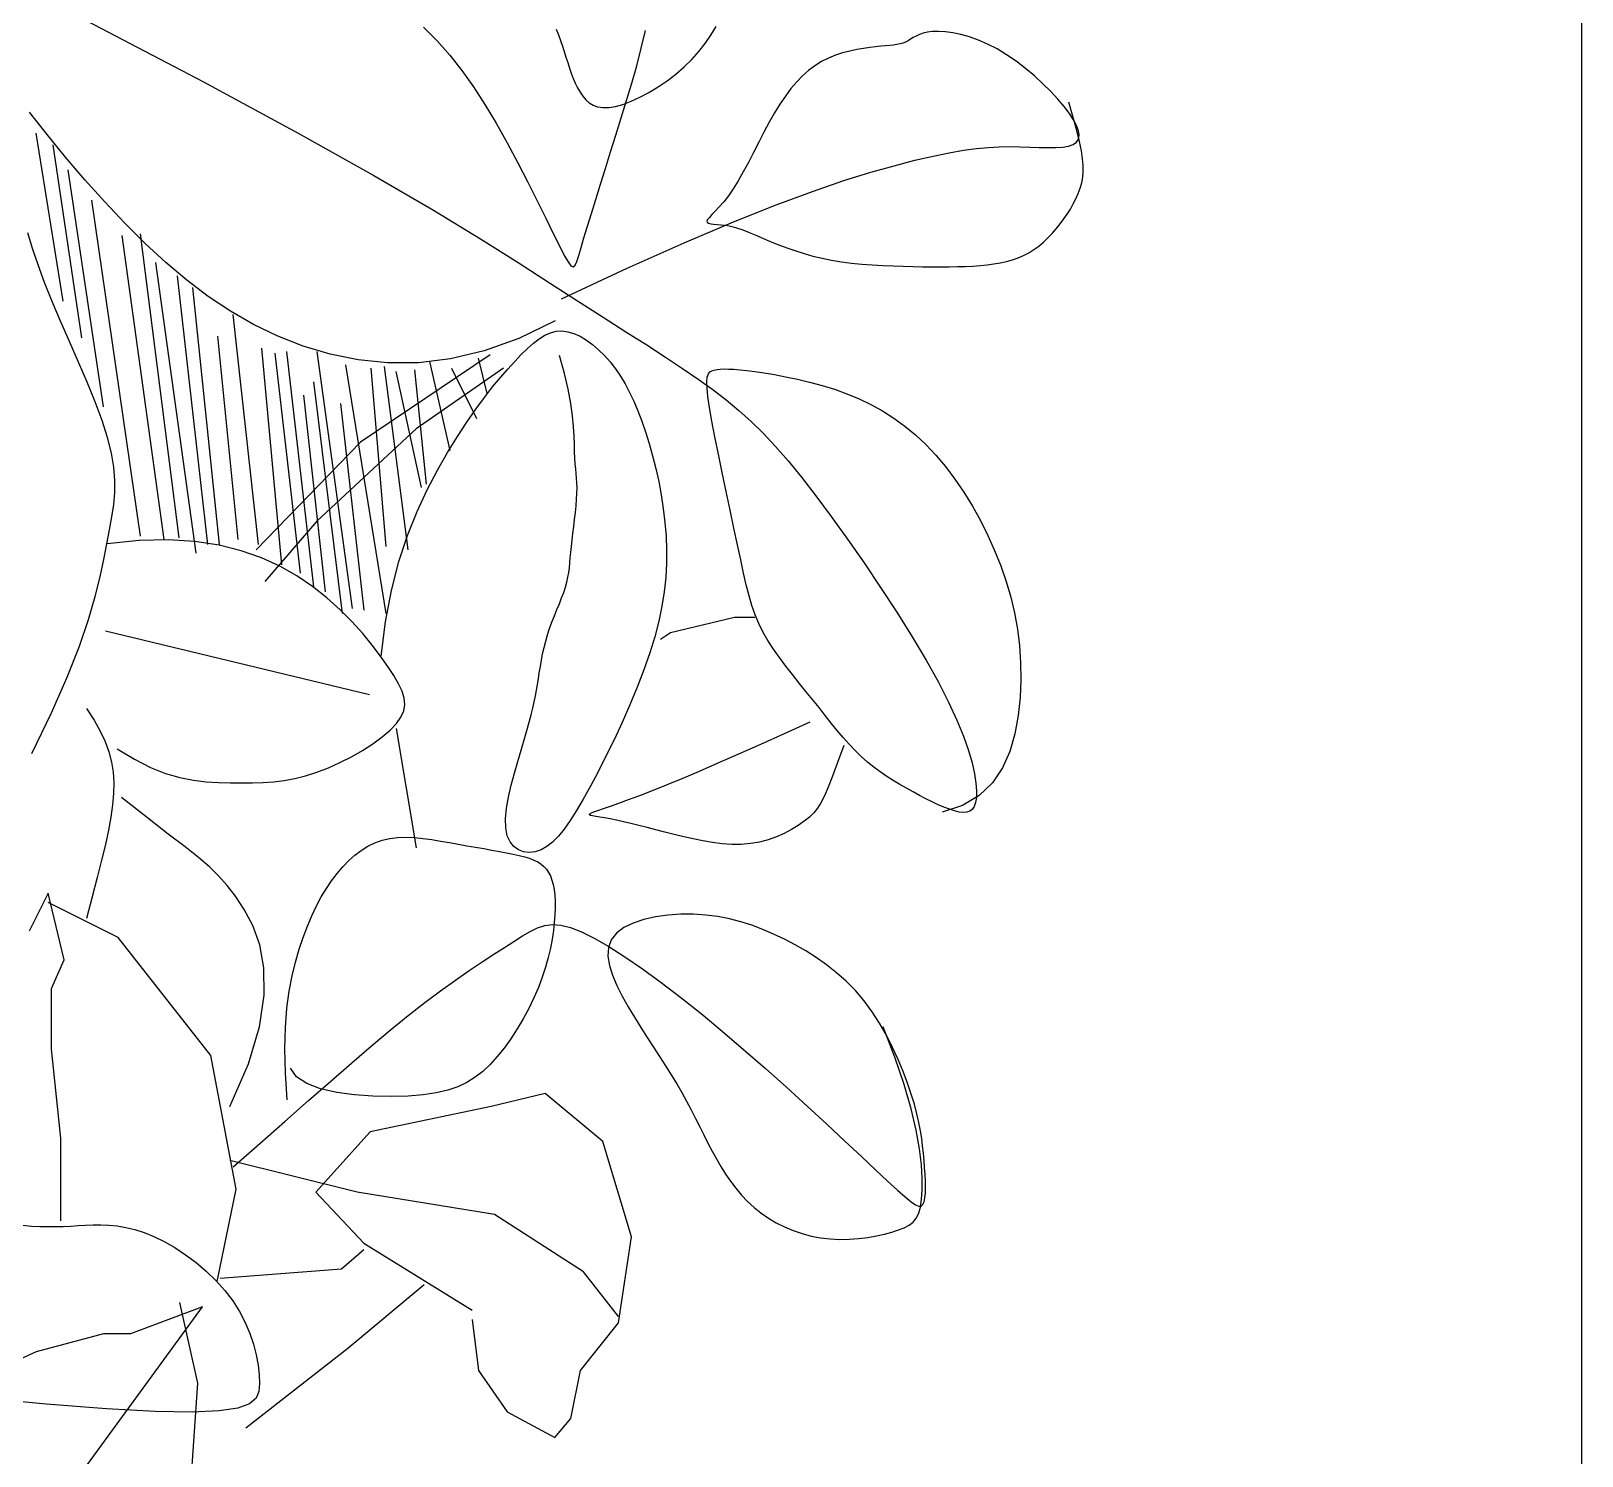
# Model space of a CAD drawing. Header units: metres. Extents: x 10 to 239, y 2 to 253.
# Drawn here: x 101.495 to 105.215, y 57.125 to 60.544 of the extents above; entities that cross this region are included whole.
import ezdxf

# ---------------------------------------------------------------- set-up
doc = ezdxf.new("R2010")
doc.units = ezdxf.units.M
doc.header["$MEASUREMENT"] = 0
doc.layers.add('0marcos', color=10, linetype='Continuous', plot=False)
doc.layers.add('1', color=7, linetype='Continuous')
doc.layers.add('cot200', color=9, linetype='Continuous')
doc.layers.add('bloques ARBOLES', color=7, linetype='Continuous', true_color=0xb8d897)

# ---------------------------------------------------------------- blocks, each defined once
blk = doc.blocks.new('A$C6F4E7DED')
for p, q in [((1111.61, 2071.33), (1034.6, 2176.78)), ((1034.6, 2176.78), (1080.24, 2159.68)), ((1037.46, 2128.33), (1048.86, 2179.63)), ((1080.24, 2159.68), (1097.35, 2159.68)), ((1097.35, 2159.68), (1140.14, 2148.28)), ((1140.14, 2148.28), (1171.51, 2134.03)), ((1043.16, 2048.53), (1037.46, 2128.33)), ((77.6, 1503.98), (82.71, 1505.05)), ((82.71, 1505.05), (87.45, 1505.69)), ((87.45, 1505.69), (91.74, 1505.95)), ((91.74, 1505.95), (95.53, 1505.86)), ((95.53, 1505.86), (98.78, 1505.47)), ((98.78, 1505.47), (101.55, 1504.82)), ((101.55, 1504.82), (103.92, 1503.98)), ((236.15, 1503.6), (232.78, 1509.08)), ((280.26, 1495.31), (277.65, 1506.44)), ((334.19, 1507.33), (332.8, 1503.74)), ((418.44, 1508.56), (409.77, 1499.92)), ((632.3, 1512.96), (557.92, 1473.89)), ((54.64, 1494.81), (60.63, 1497.91)), ((60.63, 1497.91), (66.5, 1500.45)), ((66.5, 1500.45), (72.18, 1502.46)), ((72.18, 1502.46), (77.6, 1503.98)), ((103.92, 1503.98), (105.97, 1503.02)), ((105.97, 1503.02), (107.78, 1501.99)), ((107.78, 1501.99), (109.44, 1500.97)), ((109.44, 1500.97), (111.03, 1500)), ((111.03, 1500), (112.63, 1499.17)), ((112.63, 1499.17), (114.32, 1498.5)), ((114.32, 1498.5), (116.13, 1497.99)), ((116.13, 1497.99), (118.11, 1497.59)), ((118.11, 1497.59), (120.3, 1497.28)), ((120.3, 1497.28), (122.71, 1497.02)), ((122.71, 1497.02), (125.4, 1496.76)), ((125.4, 1496.76), (128.4, 1496.49)), ((128.4, 1496.49), (131.73, 1496.15)), ((131.73, 1496.15), (135.43, 1495.72)), ((135.43, 1495.72), (139.43, 1495.16)), ((139.43, 1495.16), (143.67, 1494.42)), ((239.83, 1498.29), (236.15, 1503.6)), ((243.86, 1493.14), (239.83, 1498.29)), ((283.16, 1484.18), (280.26, 1495.31)), ((330.31, 1496.66), (329.16, 1493.14)), ((331.52, 1500.19), (330.31, 1496.66)), ((332.8, 1503.74), (331.52, 1500.19)), ((409.77, 1499.92), (401.68, 1490.81)), ((36.66, 1482.47), (42.57, 1486.99)), ((42.57, 1486.99), (48.59, 1491.14)), ((48.59, 1491.14), (54.64, 1494.81)), ((143.67, 1494.42), (148.08, 1493.47)), ((148.08, 1493.47), (152.57, 1492.27)), ((152.57, 1492.27), (157.09, 1490.78)), ((157.09, 1490.78), (161.57, 1488.96)), ((161.57, 1488.96), (165.92, 1486.78)), ((165.92, 1486.78), (170.11, 1484.18)), ((248.26, 1488.18), (243.86, 1493.14)), ((253.07, 1483.43), (248.26, 1488.18)), ((326.93, 1486.14), (325.8, 1482.71)), ((328.04, 1489.63), (326.93, 1486.14)), ((329.16, 1493.14), (328.04, 1489.63)), ((401.68, 1490.81), (394.01, 1481.13)), ((25.57, 1472.77), (30.97, 1477.69)), ((30.97, 1477.69), (36.66, 1482.47)), ((170.11, 1484.18), (174.12, 1481.18)), ((174.12, 1481.18), (177.98, 1477.76)), ((177.98, 1477.76), (181.72, 1473.92)), ((258.3, 1478.9), (253.07, 1483.43)), ((263.84, 1474.65), (258.3, 1478.9)), ((286.27, 1473.09), (283.16, 1484.18)), ((323.41, 1476.13), (322.09, 1473.03)), ((324.64, 1479.37), (323.41, 1476.13)), ((325.8, 1482.71), (324.64, 1479.37)), ((394.01, 1481.13), (386.64, 1470.78)), ((16.03, 1462.97), (20.56, 1467.83)), ((20.56, 1467.83), (25.57, 1472.77)), ((181.72, 1473.92), (185.34, 1469.66)), ((185.34, 1469.66), (188.88, 1464.97)), ((269.57, 1470.74), (263.84, 1474.65)), ((275.36, 1467.23), (269.57, 1470.74)), ((281.09, 1464.17), (275.36, 1467.23)), ((289.55, 1462.05), (286.27, 1473.09)), ((319.11, 1467.35), (317.38, 1464.83)), ((320.67, 1470.09), (319.11, 1467.35)), ((322.09, 1473.03), (320.67, 1470.09)), ((386.64, 1470.78), (379.44, 1459.65)), ((557.92, 1473.89), (497.77, 1441.37)), ((6.32, 1451.25), (9.06, 1460.99)), ((8.76, 1453.95), (12.07, 1458.31)), ((12.07, 1458.31), (16.03, 1462.97)), ((188.88, 1464.97), (192.34, 1459.85)), ((192.34, 1459.85), (195.76, 1454.29)), ((286.63, 1461.62), (281.09, 1464.17)), ((291.86, 1459.65), (286.63, 1461.62)), ((292.91, 1451.08), (289.55, 1462.05)), ((296.65, 1458.31), (291.86, 1459.65)), ((300.9, 1457.64), (296.65, 1458.31)), ((304.63, 1457.6), (300.9, 1457.64)), ((307.91, 1458.14), (304.63, 1457.6)), ((310.77, 1459.19), (307.91, 1458.14)), ((313.27, 1460.69), (310.77, 1459.19)), ((315.46, 1462.6), (313.27, 1460.69)), ((317.38, 1464.83), (315.46, 1462.6)), ((379.44, 1459.65), (372.31, 1447.72)), ((3.06, 1442.99), (4.23, 1446.26)), ((4.11, 1443.01), (6.32, 1451.25)), ((4.23, 1446.26), (6.14, 1449.93)), ((6.14, 1449.93), (8.76, 1453.95)), ((195.76, 1454.29), (199.13, 1448.32)), ((199.13, 1448.32), (202.48, 1442.05)), ((296.31, 1440.23), (292.91, 1451.08)), ((372.31, 1447.72), (365.31, 1435.26)), ((657.06, 1440.52), (668.24, 1454.76)), ((1.18, 1430.18), (2.41, 1436.05)), ((2.41, 1436.05), (4.11, 1443.01)), ((2.67, 1440.12), (3.06, 1442.99)), ((3.07, 1437.68), (2.67, 1440.12)), ((4.3, 1435.7), (3.07, 1437.68)), ((202.48, 1442.05), (205.8, 1435.62)), ((299.68, 1429.51), (296.31, 1440.23)), ((497.77, 1441.37), (449.81, 1414.52)), ((645.28, 1426.14), (657.06, 1440.52)), ((664.07, 1441.51), (647.01, 1334.95)), ((0.39, 1425.18), (1.18, 1430.18)), ((6.37, 1434.2), (4.3, 1435.7)), ((9.31, 1433.18), (6.37, 1434.2)), ((13.04, 1432.57), (9.31, 1433.18)), ((17.45, 1432.3), (13.04, 1432.57)), ((22.46, 1432.27), (17.45, 1432.3)), ((27.98, 1432.4), (22.46, 1432.27)), ((33.9, 1432.6), (27.98, 1432.4)), ((40.14, 1432.78), (33.9, 1432.6)), ((46.6, 1432.86), (40.14, 1432.78)), ((53.23, 1432.75), (46.6, 1432.86)), ((60.18, 1432.39), (53.23, 1432.75)), ((67.66, 1431.69), (60.18, 1432.39)), ((75.86, 1430.6), (67.66, 1431.69)), ((84.98, 1429.03), (75.86, 1430.6)), ((95.22, 1426.92), (84.98, 1429.03)), ((106.77, 1424.2), (95.22, 1426.92)), ((205.8, 1435.62), (209.08, 1429.17)), ((209.08, 1429.17), (212.33, 1422.85)), ((302.97, 1419.05), (299.68, 1429.51)), ((365.31, 1435.26), (358.56, 1422.66)), ((633.04, 1411.83), (645.28, 1426.14)), ((653.41, 1434.05), (635.28, 1311.51)), ((0, 1420.86), (0.39, 1425.18)), ((0, 1417.02), (0, 1420.86)), ((0.34, 1413.43), (0, 1417.02)), ((119.84, 1420.8), (106.77, 1424.2)), ((134.67, 1416.6), (119.84, 1420.8)), ((151.74, 1411.29), (134.67, 1416.6)), ((212.33, 1422.85), (215.55, 1416.8)), ((215.55, 1416.8), (218.74, 1411.16)), ((306.14, 1408.97), (302.97, 1419.05)), ((358.56, 1422.66), (352.16, 1410.25)), ((643.81, 1418.07), (621.41, 1267.82)), ((1, 1409.95), (0.34, 1413.43)), ((1.94, 1406.52), (1, 1409.95)), ((3.16, 1403.15), (1.94, 1406.52)), ((171.59, 1404.52), (151.74, 1411.29)), ((218.74, 1411.16), (221.9, 1406.07)), ((309.13, 1399.41), (306.14, 1408.97)), ((352.16, 1410.25), (346.22, 1398.41)), ((449.81, 1414.52), (411.96, 1392.48)), ((620.47, 1397.81), (633.04, 1411.83)), ((4.61, 1399.83), (3.16, 1403.15)), ((6.29, 1396.55), (4.61, 1399.83)), ((8.16, 1393.32), (6.29, 1396.55)), ((194.73, 1395.94), (171.59, 1404.52)), ((221.9, 1406.07), (225.01, 1401.63)), ((225.01, 1401.63), (228.01, 1397.83)), ((228.01, 1397.83), (230.8, 1394.63)), ((311.91, 1390.49), (309.13, 1399.41)), ((346.22, 1398.41), (340.84, 1387.5)), ((628.88, 1398.89), (597.95, 1185.77)), ((607.7, 1384.3), (620.47, 1397.81)), ((10.21, 1390.13), (8.16, 1393.32)), ((12.41, 1386.98), (10.21, 1390.13)), ((14.73, 1383.86), (12.41, 1386.98)), ((221.7, 1385.19), (194.73, 1395.94)), ((230.8, 1394.63), (233.3, 1391.96)), ((233.3, 1391.96), (235.42, 1389.78)), ((235.42, 1389.78), (237.08, 1388.03)), ((237.08, 1388.03), (238.19, 1386.67)), ((314.41, 1382.35), (311.91, 1390.49)), ((340.84, 1387.5), (336.12, 1377.87)), ((411.96, 1392.48), (382.14, 1374.37)), ((17.18, 1380.8), (14.73, 1383.86)), ((19.76, 1377.84), (17.18, 1380.8)), ((22.46, 1375), (19.76, 1377.84)), ((210.79, 1378), (207.61, 1376.64)), ((213.77, 1379.23), (210.79, 1378)), ((216.59, 1380.32), (213.77, 1379.23)), ((219.3, 1381.26), (216.59, 1380.32)), ((221.95, 1382.03), (219.3, 1381.26)), ((253.02, 1371.92), (221.7, 1385.19)), ((224.58, 1382.62), (221.95, 1382.03)), ((227.22, 1383.04), (224.58, 1382.62)), ((229.8, 1383.33), (227.22, 1383.04)), ((232.22, 1383.55), (229.8, 1383.33)), ((234.39, 1383.75), (232.22, 1383.55)), ((236.21, 1384.01), (234.39, 1383.75)), ((237.59, 1384.37), (236.21, 1384.01)), ((238.44, 1384.89), (237.59, 1384.37)), ((238.19, 1386.67), (238.66, 1385.64)), ((238.66, 1385.64), (238.44, 1384.89)), ((316.6, 1375.1), (314.41, 1382.35)), ((336.12, 1377.87), (332.18, 1369.9)), ((597.95, 1377.57), (573.42, 1184.7)), ((594.83, 1371.48), (607.7, 1384.3)), ((666.21, 1368.32), (669.34, 1378.2)), ((25.29, 1372.32), (22.46, 1375)), ((28.24, 1369.83), (25.29, 1372.32)), ((31.32, 1367.56), (28.24, 1369.83)), ((34.53, 1365.54), (31.32, 1367.56)), ((187.27, 1368.44), (182.26, 1366.72)), ((191.98, 1370.18), (187.27, 1368.44)), ((196.38, 1371.91), (191.98, 1370.18)), ((200.45, 1373.58), (196.38, 1371.91)), ((204.18, 1375.16), (200.45, 1373.58)), ((207.61, 1376.64), (204.18, 1375.16)), ((289.22, 1355.77), (253.02, 1371.92)), ((318.44, 1368.89), (316.6, 1375.1)), ((319.89, 1363.84), (318.44, 1368.89)), ((332.18, 1369.9), (329.07, 1363.85)), ((382.14, 1374.37), (358.31, 1359.31)), ((581.8, 1359.44), (594.83, 1371.48)), ((609.68, 1376.51), (583.02, 1183.64)), ((662.69, 1357.85), (666.21, 1368.32)), ((37.86, 1363.8), (34.53, 1365.54)), ((41.33, 1362.31), (37.86, 1363.8)), ((44.93, 1361.06), (41.33, 1362.31)), ((48.69, 1360.02), (44.93, 1361.06)), ((52.6, 1359.17), (48.69, 1360.02)), ((56.68, 1358.48), (52.6, 1359.17)), ((60.93, 1357.93), (56.68, 1358.48)), ((65.37, 1357.51), (60.93, 1357.93)), ((69.99, 1357.17), (65.37, 1357.51)), ((127.16, 1357.46), (120.62, 1357.18)), ((133.75, 1357.84), (127.16, 1357.46)), ((140.34, 1358.35), (133.75, 1357.84)), ((146.87, 1359), (140.34, 1358.35)), ((153.3, 1359.83), (146.87, 1359)), ((159.56, 1360.85), (153.3, 1359.83)), ((165.6, 1362.09), (159.56, 1360.85)), ((171.41, 1363.5), (165.6, 1362.09)), ((176.97, 1365.06), (171.41, 1363.5)), ((182.26, 1366.72), (176.97, 1365.06)), ((321.1, 1360.05), (319.89, 1363.84)), ((322.22, 1357.64), (321.1, 1360.05)), ((323.42, 1356.71), (322.22, 1357.64)), ((324.85, 1357.36), (323.42, 1356.71)), ((326.68, 1359.71), (324.85, 1357.36)), ((329.07, 1363.85), (326.68, 1359.71)), ((358.31, 1359.31), (338.38, 1346.45)), ((588.35, 1359.46), (562.75, 1175.11)), ((568.51, 1348.23), (581.8, 1359.44)), ((658.58, 1346.68), (662.69, 1357.85)), ((74.8, 1356.93), (69.99, 1357.17)), ((79.81, 1356.76), (74.8, 1356.93)), ((85.02, 1356.67), (79.81, 1356.76)), ((90.43, 1356.64), (85.02, 1356.67)), ((96.05, 1356.66), (90.43, 1356.64)), ((101.89, 1356.73), (96.05, 1356.66)), ((107.94, 1356.84), (101.89, 1356.73)), ((114.2, 1356.98), (107.94, 1356.84)), ((120.62, 1357.18), (114.2, 1356.98)), ((330.84, 1336.41), (289.22, 1355.77)), ((554.85, 1337.89), (568.51, 1348.23)), ((574.48, 1350.93), (555.29, 1180.44)), ((338.38, 1346.45), (320.61, 1335.03)), ((540.73, 1328.49), (554.85, 1337.89)), ((564.89, 1343.48), (547.82, 1180.44)), ((653.78, 1334.72), (658.58, 1346.68)), ((320.61, 1335.03), (304.52, 1324.77)), ((526.04, 1320.08), (540.73, 1328.49)), ((648.46, 1322.16), (653.78, 1334.72)), ((304.52, 1324.77), (289.97, 1315.51)), ((334.86, 1322.34), (357.81, 1311.23)), ((510.69, 1312.71), (526.04, 1320.08)), ((539.29, 1326.43), (523.29, 1180.44)), ((642.85, 1309.26), (648.46, 1322.16)), ((289.97, 1315.51), (276.81, 1307.1)), ((315.08, 1310.22), (311.17, 1307.36)), ((319.03, 1312.57), (315.08, 1310.22)), ((322.96, 1314.36), (319.03, 1312.57)), ((326.84, 1315.52), (322.96, 1314.36)), ((330.64, 1316.01), (326.84, 1315.52)), ((334.31, 1315.79), (330.64, 1316.01)), ((337.9, 1314.86), (334.31, 1315.79)), ((341.46, 1313.28), (337.9, 1314.86)), ((345.04, 1311.06), (341.46, 1313.28)), ((348.68, 1308.26), (345.04, 1311.06)), ((352.43, 1304.9), (348.68, 1308.26)), ((357.81, 1311.23), (379.92, 1303.3)), ((494.58, 1306.43), (510.69, 1312.71)), ((548.89, 1312.57), (536.09, 1183.64)), ((637.19, 1296.27), (642.85, 1309.26)), ((264.88, 1299.39), (254.03, 1292.2)), ((276.81, 1307.1), (264.88, 1299.39)), ((303.62, 1300.35), (300.06, 1296.3)), ((307.34, 1304.05), (303.62, 1300.35)), ((311.17, 1307.36), (307.34, 1304.05)), ((328.91, 1289.06), (332.06, 1300.39)), ((356.36, 1301.02), (352.43, 1304.9)), ((360.5, 1296.66), (356.36, 1301.02)), ((376.11, 1300.85), (458.23, 1245.44)), ((383.58, 1298.72), (378.25, 1276.34)), ((379.92, 1303.3), (401.17, 1298.28)), ((401.17, 1298.28), (421.57, 1295.86)), ((459.79, 1297.69), (477.62, 1301.34)), ((485.96, 1302.98), (463.57, 1139.95)), ((477.62, 1301.34), (494.58, 1306.43)), ((505.16, 1302.98), (488.1, 1153.8)), ((512.63, 1301.92), (496.63, 1162.33)), ((521.16, 1305.11), (508.36, 1167.65)), ((202.27, 1289.34), (195.75, 1288.28)), ((208.16, 1290.19), (202.27, 1289.34)), ((213.32, 1290.85), (208.16, 1290.19)), ((217.8, 1291.34), (213.32, 1290.85)), ((221.66, 1291.66), (217.8, 1291.34)), ((224.96, 1291.82), (221.66, 1291.66)), ((227.77, 1291.85), (224.96, 1291.82)), ((230.17, 1291.75), (227.77, 1291.85)), ((232.21, 1291.52), (230.17, 1291.75)), ((233.97, 1291.2), (232.21, 1291.52)), ((235.49, 1290.74), (233.97, 1291.2)), ((236.75, 1289.98), (235.49, 1290.74)), ((237.72, 1288.71), (236.75, 1289.98)), ((238.37, 1286.72), (237.72, 1288.71)), ((254.03, 1292.2), (244.11, 1285.39)), ((296.7, 1291.96), (293.51, 1287.32)), ((300.06, 1296.3), (296.7, 1291.96)), ((326.59, 1278.98), (328.91, 1289.06)), ((364.9, 1291.82), (360.5, 1296.66)), ((369.56, 1286.46), (364.9, 1291.82)), ((367.58, 1292.33), (423.04, 1253.97)), ((400.64, 1292.33), (384.65, 1260.36)), ((414.51, 1296.59), (401.71, 1240.11)), ((424.11, 1291.26), (416.64, 1218.8)), ((435.84, 1290.2), (419.84, 1216.67)), ((421.57, 1295.86), (441.11, 1295.76)), ((443.3, 1293.39), (428.37, 1177.25)), ((441.11, 1295.76), (459.79, 1297.69)), ((467.83, 1294.46), (442.24, 1136.75)), ((451.84, 1292.33), (442.24, 1179.38)), ((631.7, 1283.43), (637.19, 1296.27)), ((157.7, 1278.96), (149.83, 1276.13)), ((165.64, 1281.43), (157.7, 1278.96)), ((173.53, 1283.58), (165.64, 1281.43)), ((181.26, 1285.42), (173.53, 1283.58)), ((188.7, 1286.98), (181.26, 1285.42)), ((195.75, 1288.28), (188.7, 1286.98)), ((234.97, 1278.81), (226.46, 1272.27)), ((244.11, 1285.39), (234.97, 1278.81)), ((238, 1274.36), (238.54, 1279.75)), ((238.65, 1283.8), (238.37, 1286.72)), ((238.54, 1279.75), (238.65, 1283.8)), ((290.5, 1282.35), (287.64, 1277.03)), ((293.51, 1287.32), (290.5, 1282.35)), ((324.95, 1270.06), (326.59, 1278.98)), ((374.49, 1280.5), (369.56, 1286.46)), ((379.69, 1273.85), (374.49, 1280.5)), ((488.1, 1283.8), (469.97, 1136.75)), ((626.62, 1271), (631.7, 1283.43)), ((134.63, 1269.3), (127.3, 1265.25)), ((142.14, 1272.92), (134.63, 1269.3)), ((149.83, 1276.13), (142.14, 1272.92)), ((226.46, 1272.27), (218.4, 1265.6)), ((236.98, 1267.42), (238, 1274.36)), ((284.93, 1271.35), (282.34, 1265.28)), ((287.64, 1277.03), (284.93, 1271.35)), ((323.87, 1262.19), (324.95, 1270.06)), ((385.14, 1266.44), (379.69, 1273.85)), ((471.03, 1269.95), (456.1, 1138.88)), ((494.5, 1275.28), (480.63, 1150.61)), ((622.2, 1259.22), (626.62, 1271)), ((120.17, 1260.72), (113.23, 1255.69)), ((127.3, 1265.25), (120.17, 1260.72)), ((218.4, 1265.6), (210.61, 1258.6)), ((235.49, 1258.81), (236.98, 1267.42)), ((282.34, 1265.28), (279.87, 1258.81)), ((323.22, 1255.29), (323.87, 1262.19)), ((390.86, 1258.18), (385.14, 1266.44)), ((618.65, 1248.35), (622.2, 1259.22)), ((106.47, 1250.13), (99.9, 1244)), ((113.23, 1255.69), (106.47, 1250.13)), ((202.92, 1251.05), (195.15, 1242.77)), ((210.61, 1258.6), (202.92, 1251.05)), ((233.6, 1248.82), (235.49, 1258.81)), ((277.49, 1251.9), (275.2, 1244.56)), ((279.87, 1258.81), (277.49, 1251.9)), ((322.69, 1243.98), (322.87, 1249.25)), ((322.87, 1249.25), (323.22, 1255.29)), ((396.83, 1249.01), (390.86, 1258.18)), ((403.07, 1238.85), (396.83, 1249.01)), ((423.04, 1253.97), (485.96, 1195.36)), ((99.9, 1244), (93.52, 1237.28)), ((195.15, 1242.77), (187.13, 1233.55)), ((231.39, 1237.81), (233.6, 1248.82)), ((275.2, 1244.56), (273.04, 1236.83)), ((322.34, 1235.35), (322.55, 1239.38)), ((322.55, 1239.38), (322.69, 1243.98)), ((458.23, 1245.44), (524.36, 1177.25)), ((616.15, 1238.56), (618.65, 1248.35)), ((87.34, 1229.94), (81.38, 1222.05)), ((93.52, 1237.28), (87.34, 1229.94)), ((187.13, 1233.55), (178.67, 1223.19)), ((228.98, 1226.14), (231.39, 1237.81)), ((273.04, 1236.83), (271.02, 1228.78)), ((321.78, 1228.53), (322.08, 1231.78)), ((322.08, 1231.78), (322.34, 1235.35)), ((409.53, 1227.6), (403.07, 1238.85)), ((613.99, 1221.42), (614.64, 1229.66)), ((614.64, 1229.66), (616.15, 1238.56)), ((81.38, 1222.05), (75.68, 1213.67)), ((178.67, 1223.19), (169.61, 1211.49)), ((226.46, 1214.19), (228.98, 1226.14)), ((269.2, 1220.47), (267.6, 1211.95)), ((271.02, 1228.78), (269.2, 1220.47)), ((320.98, 1216.43), (321.06, 1219.56)), ((321.06, 1219.56), (321.24, 1222.55)), ((321.24, 1222.55), (321.49, 1225.5)), ((321.49, 1225.5), (321.78, 1228.53)), ((416.05, 1215.18), (409.53, 1227.6)), ((614.07, 1213.56), (613.99, 1221.42)), ((75.68, 1213.67), (70.27, 1204.88)), ((169.61, 1211.49), (159.84, 1198.35)), ((223.93, 1202.33), (226.46, 1214.19)), ((267.6, 1211.95), (266.27, 1203.3)), ((321.04, 1213.01), (320.98, 1216.43)), ((321.25, 1209.23), (321.04, 1213.01)), ((422.43, 1201.46), (416.05, 1215.18)), ((614.75, 1205.83), (614.07, 1213.56)), ((70.27, 1204.88), (65.19, 1195.74)), ((221.48, 1190.93), (223.93, 1202.33)), ((266.27, 1203.3), (265.22, 1194.58)), ((321.59, 1205.14), (321.25, 1209.23)), ((322.04, 1200.83), (321.59, 1205.14)), ((322.55, 1196.4), (322.04, 1200.83)), ((428.46, 1186.34), (422.43, 1201.46)), ((615.91, 1197.99), (614.75, 1205.83)), ((65.19, 1195.74), (60.48, 1186.32)), ((159.84, 1198.35), (149.54, 1184.02)), ((219.22, 1180.35), (221.48, 1190.93)), ((265.22, 1194.58), (264.51, 1185.84)), ((323.09, 1191.94), (322.55, 1196.4)), ((323.64, 1187.53), (323.09, 1191.94)), ((485.96, 1195.36), (519.03, 1157)), ((617.41, 1189.76), (615.91, 1197.99)), ((60.48, 1186.32), (56.17, 1176.7)), ((149.54, 1184.02), (139, 1168.88)), ((217.21, 1170.87), (219.22, 1180.35)), ((264.51, 1185.84), (264.17, 1177.13)), ((324.15, 1183.28), (323.64, 1187.53)), ((324.59, 1179.27), (324.15, 1183.28)), ((433.94, 1169.7), (428.46, 1186.34)), ((547.92, 1180.09), (563.3, 1182.4)), ((563.3, 1182.4), (580.18, 1183.42)), ((580.18, 1183.42), (598.68, 1183.01)), ((598.68, 1183.01), (618.95, 1181.04)), ((619.12, 1180.9), (617.41, 1189.76)), ((621.01, 1171.13), (619.12, 1180.9)), ((56.17, 1176.7), (52.29, 1166.95)), ((215.39, 1162.43), (217.21, 1170.87)), ((264.17, 1177.13), (264.22, 1168.4)), ((324.95, 1175.56), (324.59, 1179.27)), ((325.25, 1172.12), (324.95, 1175.56)), ((325.54, 1168.89), (325.25, 1172.12)), ((509.38, 1166.75), (521.09, 1172.13)), ((521.09, 1172.13), (533.89, 1176.62)), ((533.89, 1176.62), (547.92, 1180.09)), ((623.34, 1160.12), (621.01, 1171.13)), ((52.29, 1166.95), (48.89, 1157.12)), ((139, 1168.88), (128.47, 1153.26)), ((213.66, 1154.88), (215.39, 1162.43)), ((264.22, 1168.4), (264.71, 1159.58)), ((325.86, 1165.79), (325.54, 1168.89)), ((326.26, 1162.77), (325.86, 1165.79)), ((326.77, 1159.76), (326.26, 1162.77)), ((438.68, 1151.45), (433.94, 1169.7)), ((488.69, 1153.88), (498.61, 1160.62)), ((498.61, 1160.62), (509.38, 1166.75)), ((48.89, 1157.12), (45.98, 1147.19)), ((128.47, 1153.26), (118.22, 1137.54)), ((211.93, 1148.07), (213.66, 1154.88)), ((264.71, 1159.58), (265.67, 1150.61)), ((327.44, 1156.7), (326.77, 1159.76)), ((328.33, 1153.51), (327.44, 1156.7)), ((329.44, 1150.16), (328.33, 1153.51)), ((442.47, 1131.47), (438.68, 1151.45)), ((479.57, 1146.68), (488.69, 1153.88)), ((626.48, 1147.5), (623.34, 1160.12)), ((45.98, 1147.19), (43.58, 1137.12)), ((208.09, 1136.03), (210.11, 1141.84)), ((210.11, 1141.84), (211.93, 1148.07)), ((265.67, 1150.61), (267.12, 1141.41)), ((267.12, 1141.41), (269.11, 1131.92)), ((330.75, 1146.65), (329.44, 1150.16)), ((332.21, 1142.99), (330.75, 1146.65)), ((333.75, 1139.22), (332.21, 1142.99)), ((471.24, 1139.21), (479.57, 1146.68)), ((630.77, 1132.93), (626.48, 1147.5)), ((43.58, 1137.12), (41.72, 1126.89)), ((118.22, 1137.54), (108.52, 1122.06)), ((205.8, 1130.5), (208.09, 1136.03)), ((208.34, 1134.16), (221.14, 1134.16)), ((221.14, 1134.16), (261.67, 1124.57)), ((269.11, 1131.92), (271.67, 1122.06)), ((335.32, 1135.34), (333.75, 1139.22)), ((336.88, 1131.39), (335.32, 1135.34)), ((338.35, 1127.37), (336.88, 1131.39)), ((445.11, 1109.65), (442.47, 1131.47)), ((456.9, 1124.04), (463.68, 1131.6)), ((463.68, 1131.6), (471.24, 1139.21)), ((636.58, 1116.03), (630.77, 1132.93)), ((41.72, 1126.89), (40.41, 1116.45)), ((108.52, 1122.06), (99.64, 1107.18)), ((200.02, 1119.67), (203.13, 1125.09)), ((203.13, 1125.09), (205.8, 1130.5)), ((261.67, 1124.57), (268.07, 1120.3)), ((271.67, 1122.06), (274.82, 1111.78)), ((339.7, 1123.32), (338.35, 1127.37)), ((340.88, 1119.25), (339.7, 1123.32)), ((450.87, 1116.69), (456.9, 1124.04)), ((452.58, 1085.14), (620.02, 1125.63)), ((40.41, 1116.45), (39.69, 1105.77)), ((192.69, 1108.82), (196.51, 1114.25)), ((196.51, 1114.25), (200.02, 1119.67)), ((274.82, 1111.78), (278.59, 1101.04)), ((341.9, 1115.19), (340.88, 1119.25)), ((342.79, 1111.14), (341.9, 1115.19)), ((445.58, 1109.7), (450.87, 1116.69)), ((644.26, 1096.47), (636.58, 1116.03)), ((39.69, 1105.77), (39.56, 1094.82)), ((99.64, 1107.18), (91.85, 1093.27)), ((184.42, 1098.02), (188.63, 1103.4)), ((188.63, 1103.4), (192.69, 1108.82)), ((343.57, 1107.12), (342.79, 1111.14)), ((344.26, 1103.15), (343.57, 1107.12)), ((344.9, 1099.25), (344.26, 1103.15)), ((437.19, 1097.46), (441.02, 1103.25)), ((441.02, 1103.25), (445.58, 1109.7)), ((39.56, 1094.82), (40.06, 1083.56)), ((91.85, 1093.27), (85.34, 1080.61)), ((175.84, 1087.41), (180.13, 1092.69)), ((180.13, 1092.69), (184.42, 1098.02)), ((278.59, 1101.04), (282.86, 1089.98)), ((345.51, 1095.43), (344.9, 1099.25)), ((346.1, 1091.71), (345.51, 1095.43)), ((346.72, 1088.09), (346.1, 1091.71)), ((431.92, 1087.51), (434.14, 1092.25)), ((434.14, 1092.25), (437.19, 1097.46)), ((654.17, 1073.88), (644.26, 1096.47)), ((40.06, 1083.56), (41.24, 1072.02)), ((167.55, 1077.12), (171.62, 1082.22)), ((171.62, 1082.22), (175.84, 1087.41)), ((282.86, 1089.98), (287.53, 1078.79)), ((347.38, 1084.47), (346.72, 1088.09)), ((348.14, 1080.75), (347.38, 1084.47)), ((430.24, 1079.02), (430.6, 1083.14)), ((430.6, 1083.14), (431.92, 1087.51)), ((41.24, 1072.02), (43.33, 1060.48)), ((85.34, 1080.61), (80.06, 1069.21)), ((159.74, 1067.3), (163.6, 1072.14)), ((163.6, 1072.14), (167.55, 1077.12)), ((287.53, 1078.79), (292.47, 1067.65)), ((349.01, 1076.81), (348.14, 1080.75)), ((350.05, 1072.55), (349.01, 1076.81)), ((351.28, 1067.86), (350.05, 1072.55)), ((430.9, 1075.03), (430.24, 1079.02)), ((432.63, 1071.07), (430.9, 1075.03)), ((632.09, 1076.59), (627.24, 1069.24)), ((666.66, 1047.9), (654.17, 1073.88)), ((80.06, 1069.21), (75.9, 1059.02)), ((152.19, 1058.14), (155.95, 1062.63)), ((155.95, 1062.63), (159.74, 1067.3)), ((189.38, 1060.77), (173.15, 1068.09)), ((292.47, 1067.65), (297.55, 1056.74)), ((352.73, 1062.62), (351.28, 1067.86)), ((354.46, 1056.72), (352.73, 1062.62)), ((422.71, 988.17), (435.51, 1063.83)), ((435.51, 1067.02), (432.63, 1071.07)), ((439.55, 1062.81), (435.51, 1067.02)), ((444.6, 1058.5), (439.55, 1062.81)), ((623.29, 1062.26), (620.17, 1055.55)), ((627.24, 1069.24), (623.29, 1062.26)), ((43.33, 1060.48), (46.59, 1049.29)), ((75.9, 1059.02), (72.74, 1049.99)), ((144.64, 1049.83), (148.43, 1053.87)), ((148.43, 1053.87), (152.19, 1058.14)), ((151.82, 1053.17), (155.8, 1042.33)), ((204.48, 1054), (189.38, 1060.77)), ((218.49, 1047.76), (204.48, 1054)), ((297.55, 1056.74), (302.67, 1046.25)), ((356.45, 1050.12), (354.46, 1056.72)), ((450.48, 1054.19), (444.6, 1058.5)), ((457.02, 1049.98), (450.48, 1054.19)), ((620.17, 1055.55), (617.81, 1049.02)), ((46.59, 1049.29), (51.27, 1038.81)), ((72.74, 1049.99), (70.46, 1042.05)), ((132.82, 1039.3), (136.84, 1042.55)), ((136.84, 1042.55), (140.78, 1046.05)), ((140.78, 1046.05), (144.64, 1049.83)), ((231.44, 1042.06), (218.49, 1047.76)), ((302.67, 1046.25), (307.69, 1036.35)), ((358.59, 1042.96), (356.45, 1050.12)), ((360.73, 1035.48), (358.59, 1042.96)), ((464.02, 1045.96), (457.02, 1049.98)), ((471.31, 1042.25), (464.02, 1045.96)), ((601.7, 1044.31), (591.49, 1039.16)), ((612.55, 1051.04), (601.7, 1044.31)), ((616.17, 1042.55), (615.18, 1036.06)), ((617.81, 1049.02), (616.17, 1042.55)), ((51.27, 1038.81), (57.64, 1029.38)), ((68.94, 1035.16), (68.06, 1029.25)), ((70.46, 1042.05), (68.94, 1035.16)), ((120.45, 1030.8), (124.61, 1033.45)), ((124.61, 1033.45), (128.74, 1036.27)), ((128.74, 1036.27), (132.82, 1039.3)), ((155.8, 1042.33), (159.06, 1033.58)), ((159.06, 1033.58), (161.78, 1026.61)), ((243.35, 1036.89), (231.44, 1042.06)), ((254.25, 1032.24), (243.35, 1036.89)), ((307.69, 1036.35), (312.51, 1027.24)), ((362.72, 1027.89), (360.73, 1035.48)), ((478.69, 1038.94), (471.31, 1042.25)), ((485.99, 1036.12), (478.69, 1038.94)), ((493.07, 1033.88), (485.99, 1036.12)), ((499.95, 1032.17), (493.07, 1033.88)), ((572.8, 1032.75), (564.22, 1031.05)), ((581.87, 1035.38), (572.8, 1032.75)), ((591.49, 1039.16), (581.87, 1035.38)), ((615.18, 1036.06), (614.78, 1029.43)), ((57.64, 1029.38), (65.96, 1021.35)), ((68.06, 1029.25), (67.71, 1024.28)), ((67.71, 1024.28), (67.79, 1020.19)), ((103.81, 1021.39), (107.94, 1023.61)), ((107.94, 1023.61), (112.1, 1025.91)), ((112.1, 1025.91), (116.27, 1028.3)), ((116.27, 1028.3), (120.45, 1030.8)), ((161.78, 1026.61), (164.15, 1021.12)), ((264.17, 1028.11), (254.25, 1032.24)), ((273.13, 1024.49), (264.17, 1028.11)), ((281.17, 1021.37), (273.13, 1024.49)), ((312.51, 1027.24), (317.02, 1019.06)), ((364.41, 1020.4), (362.72, 1027.89)), ((506.7, 1030.93), (499.95, 1032.17)), ((513.39, 1030.08), (506.7, 1030.93)), ((520.09, 1029.57), (513.39, 1030.08)), ((526.86, 1029.33), (520.09, 1029.57)), ((533.78, 1029.29), (526.86, 1029.33)), ((540.92, 1029.37), (533.78, 1029.29)), ((548.33, 1029.58), (540.92, 1029.37)), ((556.09, 1030.06), (548.33, 1029.58)), ((564.22, 1031.05), (556.09, 1030.06)), ((614.78, 1029.43), (614.91, 1022.58)), ((65.96, 1021.35), (76.49, 1015.07)), ((67.79, 1020.19), (68.26, 1016.92)), ((68.26, 1016.92), (69.12, 1014.39)), ((69.12, 1014.39), (70.35, 1012.56)), ((76.49, 1015.07), (89.5, 1010.89)), ((84.89, 1012.59), (88.33, 1013.91)), ((88.33, 1013.91), (91.97, 1015.49)), ((91.97, 1015.49), (95.79, 1017.29)), ((95.79, 1017.29), (99.75, 1019.27)), ((99.75, 1019.27), (103.81, 1021.39)), ((164.15, 1021.12), (166.34, 1016.79)), ((166.34, 1016.79), (168.54, 1013.31)), ((168.54, 1013.31), (170.93, 1010.39)), ((288.29, 1018.72), (281.17, 1021.37)), ((294.5, 1016.49), (288.29, 1018.72)), ((299.81, 1014.64), (294.5, 1016.49)), ((304.22, 1013.13), (299.81, 1014.64)), ((307.74, 1011.92), (304.22, 1013.13)), ((317.02, 1019.06), (321.24, 1011.83)), ((365.65, 1013.24), (364.41, 1020.4)), ((366.3, 1006.63), (365.65, 1013.24)), ((593.43, 1007.18), (609.86, 1020.06)), ((614.91, 1022.58), (615.52, 1015.39)), ((615.52, 1015.39), (616.6, 1007.71)), ((70.35, 1012.56), (71.95, 1011.36)), ((71.95, 1011.36), (73.89, 1010.72)), ((73.89, 1010.72), (76.17, 1010.58)), ((76.17, 1010.58), (78.77, 1010.89)), ((78.77, 1010.89), (81.69, 1011.57)), ((81.69, 1011.57), (84.89, 1012.59)), ((170.93, 1010.39), (173.68, 1007.71)), ((173.68, 1007.71), (176.95, 1005.02)), ((176.95, 1005.02), (180.71, 1002.35)), ((281.76, 1002.31), (286.78, 1003.55)), ((286.78, 1003.55), (291.5, 1004.66)), ((291.5, 1004.66), (295.88, 1005.64)), ((295.88, 1005.64), (299.89, 1006.46)), ((299.89, 1006.46), (303.47, 1007.11)), ((303.47, 1007.11), (306.58, 1007.62)), ((306.58, 1007.62), (309.16, 1008.03)), ((310.38, 1010.95), (307.74, 1011.92)), ((309.16, 1008.03), (311.15, 1008.4)), ((312.15, 1010.19), (310.38, 1010.95)), ((311.15, 1008.4), (312.5, 1008.75)), ((313.06, 1009.6), (312.15, 1010.19)), ((312.5, 1008.75), (313.16, 1009.14)), ((313.16, 1009.14), (313.06, 1009.6)), ((321.24, 1011.83), (325.25, 1005.51)), ((325.25, 1005.51), (329.08, 1000.09)), ((366.19, 1000.78), (366.3, 1006.63)), ((580.17, 996.93), (593.43, 1007.18)), ((616.6, 1007.71), (618.12, 999.41)), ((180.71, 1002.35), (184.93, 999.76)), ((184.93, 999.76), (189.55, 997.34)), ((189.55, 997.34), (194.51, 995.16)), ((194.51, 995.16), (199.78, 993.3)), ((241.19, 992.61), (247.3, 993.86)), ((247.3, 993.86), (253.37, 995.24)), ((253.37, 995.24), (259.36, 996.7)), ((259.36, 996.7), (265.23, 998.16)), ((265.23, 998.16), (270.94, 999.6)), ((270.94, 999.6), (276.46, 1000.99)), ((276.46, 1000.99), (281.76, 1002.31)), ((329.08, 1000.09), (332.8, 995.55)), ((332.8, 995.55), (336.45, 991.85)), ((363.49, 991.92), (365.23, 995.87)), ((365.23, 995.87), (366.19, 1000.78)), ((413.13, 993.42), (407.52, 992.49)), ((418.68, 994.19), (413.13, 993.42)), ((424.16, 994.72), (418.68, 994.19)), ((429.53, 994.94), (424.16, 994.72)), ((434.75, 994.77), (429.53, 994.94)), ((439.78, 994.14), (434.75, 994.77)), ((444.59, 993), (439.78, 994.14)), ((569.55, 988.72), (580.17, 996.93)), ((618.12, 999.41), (620.09, 990.34)), ((199.78, 993.3), (205.29, 991.83)), ((205.29, 991.83), (211.01, 990.84)), ((211.01, 990.84), (216.88, 990.37)), ((216.88, 990.37), (222.86, 990.38)), ((222.86, 990.38), (228.93, 990.8)), ((228.93, 990.8), (235.05, 991.57)), ((235.05, 991.57), (241.19, 992.61)), ((336.45, 991.85), (340.1, 988.99)), ((340.1, 988.99), (343.79, 986.93)), ((343.79, 986.93), (347.55, 985.66)), ((347.55, 985.66), (351.29, 985.2)), ((351.29, 985.2), (354.88, 985.57)), ((354.88, 985.57), (358.19, 986.8)), ((361.46, 984.25), (357.6, 983.38)), ((358.19, 986.8), (361.1, 988.91)), ((361.1, 988.91), (363.49, 991.92)), ((365.69, 985.1), (361.46, 984.25)), ((370.24, 985.94), (365.69, 985.1)), ((375.07, 986.78), (370.24, 985.94)), ((380.14, 987.65), (375.07, 986.78)), ((385.4, 988.53), (380.14, 987.65)), ((390.81, 989.46), (385.4, 988.53)), ((396.33, 990.44), (390.81, 989.46)), ((401.91, 991.47), (396.33, 990.44)), ((407.52, 992.49), (401.91, 991.47)), ((449.2, 991.34), (444.59, 993)), ((453.61, 989.19), (449.2, 991.34)), ((457.84, 986.57), (453.61, 989.19)), ((461.89, 983.52), (457.84, 986.57)), ((465.78, 980.04), (461.89, 983.52)), ((561.04, 981.95), (569.55, 988.72)), ((620.09, 990.34), (622.48, 980.34)), ((340.44, 974.62), (339.07, 972.61)), ((342.02, 976.37), (340.44, 974.62)), ((343.84, 977.91), (342.02, 976.37)), ((345.94, 979.25), (343.84, 977.91)), ((348.33, 980.44), (345.94, 979.25)), ((351.06, 981.51), (348.33, 980.44)), ((354.14, 982.47), (351.06, 981.51)), ((357.6, 983.38), (354.14, 982.47)), ((469.52, 976.18), (465.78, 980.04)), ((473.12, 971.94), (469.52, 976.18)), ((548.26, 970.37), (554.12, 976.03)), ((554.12, 976.03), (561.04, 981.95)), ((622.48, 980.34), (625.28, 969.27)), ((336.14, 964.86), (335.54, 961.67)), ((336.93, 967.74), (336.14, 964.86)), ((337.91, 970.32), (336.93, 967.74)), ((339.07, 972.61), (337.91, 970.32)), ((476.59, 967.34), (473.12, 971.94)), ((479.94, 962.38), (476.59, 967.34)), ((537.61, 957.47), (542.94, 964.38)), ((542.94, 964.38), (548.26, 970.37)), ((625.28, 969.27), (628.49, 956.99)), ((334.91, 954.34), (334.88, 950.19)), ((335.13, 958.17), (334.91, 954.34)), ((335.54, 961.67), (335.13, 958.17)), ((483.15, 957.04), (479.94, 962.38)), ((486.23, 951.28), (483.15, 957.04)), ((531.99, 949.09), (537.61, 957.47)), ((628.49, 956.99), (632.09, 943.33)), ((646.23, 917.09), (656.33, 959.49)), ((656.33, 959.49), (668.46, 935.26)), ((224.38, 943.12), (231.74, 944.55)), ((231.74, 944.55), (239.31, 945.53)), ((239.31, 945.53), (247.13, 946.03)), ((247.13, 946.03), (255.19, 946.02)), ((255.19, 946.02), (263.29, 945.49)), ((263.29, 945.49), (271.2, 944.4)), ((271.2, 944.4), (278.66, 942.74)), ((334.88, 950.19), (335.03, 945.69)), ((335.03, 945.69), (335.39, 940.85)), ((489.18, 945.1), (486.23, 951.28)), ((491.99, 938.48), (489.18, 945.1)), ((526.59, 938.92), (531.99, 949.09)), ((611.88, 931.22), (656.33, 953.43)), ((196.36, 933.47), (203.23, 936.42)), ((203.23, 936.42), (210.16, 939.03)), ((210.16, 939.03), (217.2, 941.27)), ((217.2, 941.27), (224.38, 943.12)), ((278.66, 942.74), (285.45, 940.49)), ((285.45, 940.49), (291.32, 937.6)), ((291.32, 937.6), (296.03, 934.07)), ((318.19, 934.92), (310.03, 930.85)), ((325.21, 937.67), (318.19, 934.92)), ((331.27, 939.18), (325.21, 937.67)), ((336.61, 939.57), (331.27, 939.18)), ((335.39, 940.85), (335.95, 935.69)), ((335.95, 935.69), (336.77, 930.24)), ((341.47, 938.96), (336.61, 939.57)), ((346.1, 937.46), (341.47, 938.96)), ((350.73, 935.21), (346.1, 937.46)), ((355.61, 932.3), (350.73, 935.21)), ((494.67, 931.39), (491.99, 938.48)), ((522.17, 926.66), (526.59, 938.92)), ((175.96, 922.79), (182.73, 926.66)), ((182.73, 926.66), (189.54, 930.21)), ((189.54, 930.21), (196.36, 933.47)), ((300.79, 925.51), (290.58, 919)), ((296.03, 934.07), (299.33, 929.87)), ((299.33, 929.87), (301.07, 925)), ((310.03, 930.85), (300.79, 925.51)), ((301.07, 925), (301.37, 919.55)), ((336.77, 930.24), (337.85, 924.53)), ((337.85, 924.53), (339.24, 918.58)), ((360.97, 928.86), (355.61, 932.3)), ((367.01, 924.99), (360.97, 928.86)), ((373.76, 920.65), (367.01, 924.99)), ((497.2, 923.82), (494.67, 931.39)), ((519.49, 912.04), (522.17, 926.66)), ((553.28, 856.52), (611.88, 931.22)), ((162.76, 913.97), (169.29, 918.57)), ((169.29, 918.57), (175.96, 922.79)), ((290.58, 919), (279.5, 911.41)), ((301.37, 919.55), (300.45, 913.62)), ((339.24, 918.58), (340.95, 912.42)), ((381.2, 915.79), (373.76, 920.65)), ((389.32, 910.36), (381.2, 915.79)), ((499.58, 915.71), (497.2, 923.82)), ((501.72, 906.9), (499.58, 915.71)), ((654.31, 898.92), (646.23, 917.09)), ((150.32, 903.52), (156.42, 908.97)), ((156.42, 908.97), (162.76, 913.97)), ((279.5, 911.41), (267.69, 902.82)), ((298.49, 907.33), (295.72, 900.78)), ((300.45, 913.62), (298.49, 907.33)), ((340.95, 912.42), (343.02, 906.08)), ((343.02, 906.08), (345.47, 899.59)), ((398.09, 904.29), (389.32, 910.36)), ((503.55, 897.19), (501.72, 906.9)), ((519.3, 894.77), (519.49, 912.04)), ((139.02, 891.18), (144.51, 897.6)), ((144.51, 897.6), (150.32, 903.52)), ((267.69, 902.82), (255.25, 893.33)), ((295.72, 900.78), (292.32, 894.1)), ((345.47, 899.59), (348.32, 892.98)), ((407.5, 897.54), (398.09, 904.29)), ((417.53, 890.04), (407.5, 897.54)), ((504.97, 886.38), (503.55, 897.19)), ((654.31, 860.55), (654.31, 898.92)), ((133.9, 884.24), (139.02, 891.18)), ((255.25, 893.33), (242.3, 883.02)), ((288.52, 887.38), (284.51, 880.74)), ((292.32, 894.1), (288.52, 887.38)), ((348.32, 892.98), (351.54, 886.33)), ((351.54, 886.33), (355.08, 879.74)), ((428.16, 881.75), (417.53, 890.04)), ((505.89, 874.28), (504.97, 886.38)), ((522.34, 874.56), (519.3, 894.77)), ((124.83, 869.3), (129.17, 876.91)), ((129.17, 876.91), (133.9, 884.24)), ((242.3, 883.02), (228.94, 872)), ((284.51, 880.74), (280.48, 874.28)), ((355.08, 879.74), (358.9, 873.3)), ((439.38, 872.62), (428.16, 881.75)), ((119.43, 855.32), (126.89, 874.69)), ((120.87, 861.56), (124.83, 869.3)), ((228.94, 872), (215.33, 860.37)), ((276.47, 867.98), (272.51, 861.84)), ((280.48, 874.28), (276.47, 867.98)), ((358.9, 873.3), (362.96, 867.09)), ((362.96, 867.09), (367.21, 861.21)), ((451.25, 862.65), (439.38, 872.62)), ((506.22, 860.69), (505.89, 874.28)), ((529.37, 851.14), (522.34, 874.56)), ((117.32, 853.83), (120.87, 861.56)), ((215.33, 860.37), (201.66, 848.38)), ((268.64, 855.84), (264.88, 849.97)), ((272.51, 861.84), (268.64, 855.84)), ((367.21, 861.21), (371.61, 855.75)), ((371.61, 855.75), (376.12, 850.8)), ((463.82, 851.85), (451.25, 862.65)), ((505.88, 845.41), (506.22, 860.69)), ((537.11, 771.72), (553.28, 856.52)), ((648.25, 804.02), (654.31, 860.55)), ((111.4, 838.89), (114.15, 846.22)), ((113.58, 838.01), (119.43, 855.32)), ((114.15, 846.22), (117.32, 853.83)), ((201.66, 848.38), (188.17, 836.29)), ((264.88, 849.97), (261.26, 844.21)), ((376.12, 850.8), (380.73, 846.42)), ((380.73, 846.42), (385.55, 842.63)), ((477.14, 840.24), (463.82, 851.85)), ((498.92, 842.98), (502.76, 848.44)), ((541.15, 824.21), (529.37, 851.14)), ((109.04, 831.95), (111.4, 838.89)), ((109.16, 822.65), (113.58, 838.01)), ((188.17, 836.29), (175.1, 824.38)), ((257.8, 838.55), (254.54, 832.96)), ((261.26, 844.21), (257.8, 838.55)), ((385.55, 842.63), (390.77, 839.39)), ((390.77, 839.39), (396.52, 836.68)), ((396.52, 836.68), (402.97, 834.49)), ((491.27, 827.82), (477.14, 840.24)), ((483.64, 835.35), (492.36, 838.65)), ((492.36, 838.65), (498.92, 842.98)), ((504.78, 828.25), (505.88, 845.41)), ((107.09, 825.52), (109.04, 831.95)), ((251.49, 827.44), (248.61, 821.99)), ((254.54, 832.96), (251.49, 827.44)), ((304.72, 802), (341.1, 832.29)), ((341.1, 832.29), (375.45, 824.21)), ((402.97, 834.49), (410.29, 832.79)), ((410.29, 832.79), (418.63, 831.56)), ((418.63, 831.56), (428.16, 830.77)), ((428.16, 830.77), (438.9, 830.44)), ((438.9, 830.44), (450.4, 830.62)), ((450.4, 830.62), (462.08, 831.44)), ((462.08, 831.44), (473.35, 832.98)), ((473.35, 832.98), (483.64, 835.35)), ((506.28, 814.61), (491.27, 827.82)), ((104.24, 814), (105.51, 819.56)), ((105.51, 819.56), (107.09, 825.52)), ((105.99, 809.13), (109.16, 822.65)), ((175.1, 824.38), (162.67, 812.91)), ((245.87, 816.61), (243.21, 811.3)), ((248.61, 821.99), (245.87, 816.61)), ((375.45, 824.21), (452.24, 808.06)), ((102.45, 803.82), (103.24, 808.78)), ((103.24, 808.78), (104.24, 814)), ((103.89, 797.34), (105.99, 809.13)), ((162.67, 812.91), (151.13, 802.15)), ((243.21, 811.3), (240.61, 806.07)), ((452.24, 808.06), (486.59, 769.7)), ((522.21, 800.61), (506.28, 814.61)), ((101.36, 794.44), (101.85, 799.07)), ((101.85, 799.07), (102.45, 803.82)), ((102.67, 787.17), (103.89, 797.34)), ((151.13, 802.15), (140.7, 792.37)), ((238.01, 800.93), (235.37, 795.87)), ((240.61, 806.07), (238.01, 800.93)), ((286.53, 741.43), (304.72, 802)), ((539.13, 785.85), (522.21, 800.61)), ((648.25, 751.53), (648.25, 804.02)), ((100.6, 785.36), (100.96, 789.89)), ((100.96, 789.89), (101.36, 794.44)), ((102.15, 778.5), (102.67, 787.17)), ((140.7, 792.37), (131.61, 783.83)), ((232.65, 790.9), (229.8, 786.03)), ((235.37, 795.87), (232.65, 790.9)), ((460.32, 769.7), (541.15, 789.89)), ((100.11, 776.71), (100.31, 780.94)), ((100.31, 780.94), (100.6, 785.36)), ((102.14, 771.21), (102.15, 778.5)), ((131.61, 783.83), (124.04, 776.75)), ((226.81, 781.28), (223.64, 776.67)), ((229.8, 786.03), (226.81, 781.28)), ((100.04, 772.77), (100.11, 776.71)), ((100.12, 769.23), (100.04, 772.77)), ((100.39, 766.18), (100.12, 769.23)), ((102.5, 765.2), (102.14, 771.21)), ((117.88, 771.09), (112.98, 766.77)), ((124.04, 776.75), (117.88, 771.09)), ((216.68, 767.97), (212.85, 763.93)), ((220.27, 772.22), (216.68, 767.97)), ((223.64, 776.67), (220.27, 772.22)), ((373.43, 755.57), (460.32, 769.7)), ((486.59, 769.7), (456.28, 737.4)), ((549.23, 713.17), (537.11, 771.72)), ((100.89, 763.73), (100.39, 766.18)), ((101.64, 761.96), (100.89, 763.73)), ((102.69, 760.98), (101.64, 761.96)), ((103.23, 760.31), (102.5, 765.2)), ((104.19, 760.88), (102.69, 760.98)), ((104.35, 756.39), (103.23, 760.31)), ((106.29, 761.75), (104.19, 760.88)), ((109.17, 763.69), (106.29, 761.75)), ((112.98, 766.77), (109.17, 763.69)), ((208.75, 760.12), (204.36, 756.58)), ((212.85, 763.93), (208.75, 760.12)), ((105.91, 753.27), (104.35, 756.39)), ((107.93, 750.82), (105.91, 753.27)), ((110.45, 748.86), (107.93, 750.82)), ((113.51, 747.24), (110.45, 748.86)), ((189.44, 747.72), (183.98, 745.43)), ((194.67, 750.36), (189.44, 747.72)), ((199.66, 753.32), (194.67, 750.36)), ((204.36, 756.58), (199.66, 753.32)), ((316.85, 719.23), (373.43, 755.57)), ((607.09, 747.47), (601.41, 746.14)), ((612.55, 748.35), (607.09, 747.47)), ((617.8, 748.83), (612.55, 748.35)), ((622.88, 749.01), (617.8, 748.83)), ((627.82, 748.98), (622.88, 749.01)), ((632.66, 748.81), (627.82, 748.98)), ((637.41, 748.57), (632.66, 748.81)), ((642.13, 748.33), (637.41, 748.57)), ((646.87, 748.11), (642.13, 748.33)), ((651.67, 747.96), (646.87, 748.11)), ((656.57, 747.91), (651.67, 747.96)), ((661.62, 748.01), (656.57, 747.91)), ((666.88, 748.29), (661.62, 748.01)), ((672.38, 748.81), (666.88, 748.29)), ((117.13, 745.81), (113.51, 747.24)), ((121.33, 744.45), (117.13, 745.81)), ((126.05, 743.16), (121.33, 744.45)), ((131.2, 742.02), (126.05, 743.16)), ((136.7, 741.06), (131.2, 742.02)), ((142.48, 740.33), (136.7, 741.06)), ((148.43, 739.89), (142.48, 740.33)), ((154.49, 739.8), (148.43, 739.89)), ((160.57, 740.09), (154.49, 739.8)), ((166.6, 740.81), (160.57, 740.09)), ((172.53, 741.95), (166.6, 740.81)), ((178.33, 743.5), (172.53, 741.95)), ((183.98, 745.43), (178.33, 743.5)), ((294.62, 686.92), (286.53, 741.43)), ((582.72, 738.5), (576.02, 734.62)), ((589.24, 741.72), (582.72, 738.5)), ((595.47, 744.24), (589.24, 741.72)), ((601.41, 746.14), (595.47, 744.24)), ((456.28, 737.4), (387.57, 695)), ((470.42, 721.24), (456.28, 733.36)), ((569.26, 730.15), (562.57, 725.14)), ((576.02, 734.62), (569.26, 730.15)), ((294.62, 690.96), (316.85, 719.23)), ((547.21, 715.19), (470.42, 721.24)), ((556.11, 719.64), (549.98, 713.73)), ((562.57, 725.14), (556.11, 719.64)), ((466.38, 670.77), (417.88, 711.15)), ((549.98, 713.73), (544.34, 707.47)), ((539.31, 700.9), (534.99, 694.1)), ((544.34, 707.47), (539.31, 700.9)), ((387.57, 688.94), (383.53, 656.64)), ((534.99, 694.1), (531.38, 687.16)), ((318.87, 656.64), (294.62, 686.92)), ((528.44, 680.19), (526.11, 673.29)), ((531.38, 687.16), (528.44, 680.19)), ((531.05, 620.29), (466.38, 670.77)), ((526.11, 673.29), (524.38, 666.57)), ((523.19, 660.12), (522.5, 654.04)), ((524.38, 666.57), (523.19, 660.12)), ((324.93, 626.35), (318.87, 656.64)), ((383.53, 656.64), (365.34, 630.39)), ((522.5, 654.04), (522.28, 648.45)), ((522.28, 648.45), (522.66, 643.45)), ((522.66, 643.45), (524.44, 639.11)), ((657.69, 635.25), (701.64, 639.69)), ((365.34, 630.39), (335.03, 614.24)), ((524.44, 639.11), (528.6, 635.54)), ((528.6, 635.54), (536.12, 632.83)), ((536.12, 632.83), (547.97, 631.06)), ((547.97, 631.06), (565.14, 630.33)), ((565.14, 630.33), (588.59, 630.72)), ((588.59, 630.72), (619.32, 632.32)), ((619.32, 632.32), (657.69, 635.25)), ((335.03, 614.24), (324.93, 626.35))]:
    blk.add_line(p, q)
blk = doc.blocks.new('asddsd')
at = {"layer": 'bloques ARBOLES', "xscale": -0.00378276582045174, "yscale": 0.00378276582045174, "zscale": 0.00378276582045174}
for p in [(85.3903, 45.5439, 1.2423), (87.1913, 39.9464, 1.2423)]:
    blk.add_blockref('A$C6F4E7DED', p, dxfattribs=at)

msp = doc.modelspace()

# ---------------------------------------------------------------- linework, layer by layer
at = {"layer": '0marcos'}
msp.add_lwpolyline([(18.38943, 8.17099), (105.215, 8.17099), (105.215, 62.39456), (18.38943, 62.39456)], close=True, dxfattribs=at)
at = {"layer": 'cot200'}
for points, knots in [([(105.215, 34.10371), (103.29078, 34.12742), (101.5175, 34.52126), (99.89572, 35.28658), (99.01349, 35.70291), (98.17608, 36.22917), (97.3836, 36.86557), (94.26818, 39.36743), (91.84697, 43.57158), (90.12537, 49.4912), (89.99638, 49.9347), (89.87133, 50.38782), (89.75033, 50.85097), (88.88037, 54.18111), (88.22034, 58.02966), (87.76942, 62.39456)], [2.7323709, 2.7323709, 2.7323709, 2.7323709, 2.9382831, 2.9382831, 2.9382831, 3.0502975, 3.0502975, 3.0502975, 3.4906512, 3.4906512, 3.4906512, 3.5236424, 3.5236424, 3.5236424, 3.7608538, 3.7608538, 3.7608538, 3.7608538]), ([(105.215, 38.77893), (103.21805, 39.64315), (101.44463, 41.05548), (99.89572, 43.01834), (98.29825, 45.04274), (96.93959, 47.65274), (95.82084, 50.85097), (94.68617, 54.09467), (93.79828, 57.94346), (93.15601, 62.39456)], [2.92332982, 2.92332982, 2.92332982, 2.92332982, 3.17348293, 3.17348293, 3.17348293, 3.43147912, 3.43147912, 3.43147912, 3.69314249, 3.69314249, 3.69314249, 3.69314249])]:
    msp.add_open_spline(points, degree=3, knots=knots, dxfattribs=at)

# ---------------------------------------------------------------- block references
at = {"layer": '1', "lineweight": 0}
msp.add_blockref('asddsd', (18.62841, 9.30206), dxfattribs=at)

doc.saveas('drawing.dxf')
